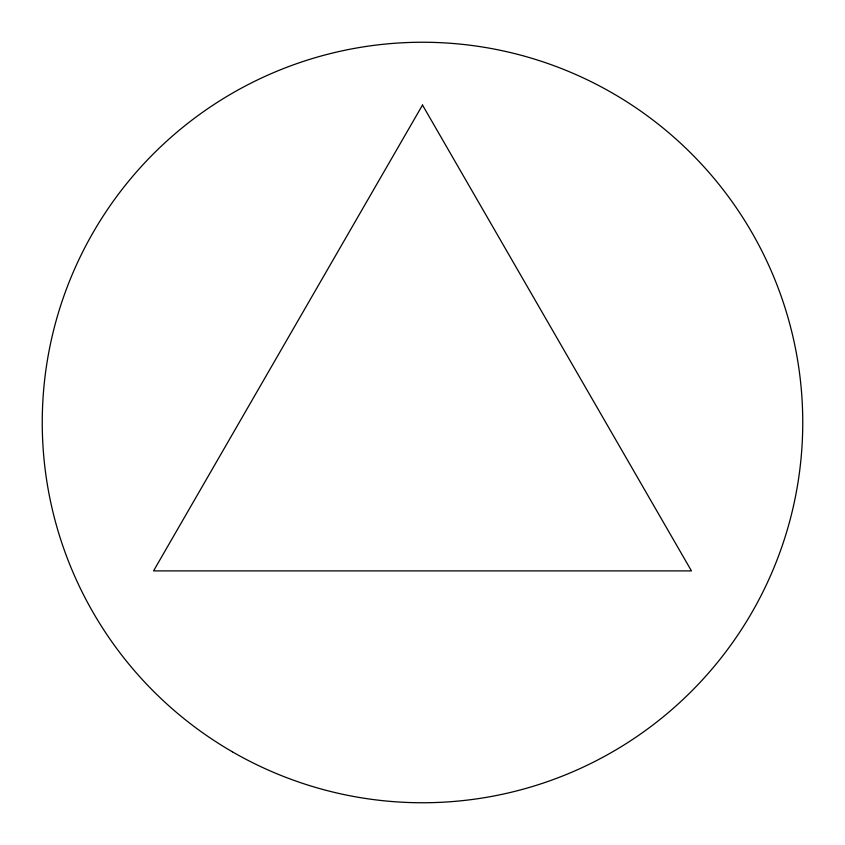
<?xml version="1.0" encoding="UTF-8"?>
<svg xmlns="http://www.w3.org/2000/svg" width="845" height="845" viewBox="0 0 845 845"><rect width="100%" height="100%" fill="white"/><g stroke="black" fill="none" stroke-linecap="round" stroke-linejoin="round"><path stroke-width="1.27" d="M422.5 105.044L153.547 570.893L691.453 570.893L422.5 105.044M232.375 751.807A380.25 380.25 0 0 0 802.75 422.5A380.25 380.25 0 0 0 232.375 93.193A380.25 380.25 0 0 0 232.375 751.807"/></g></svg>
